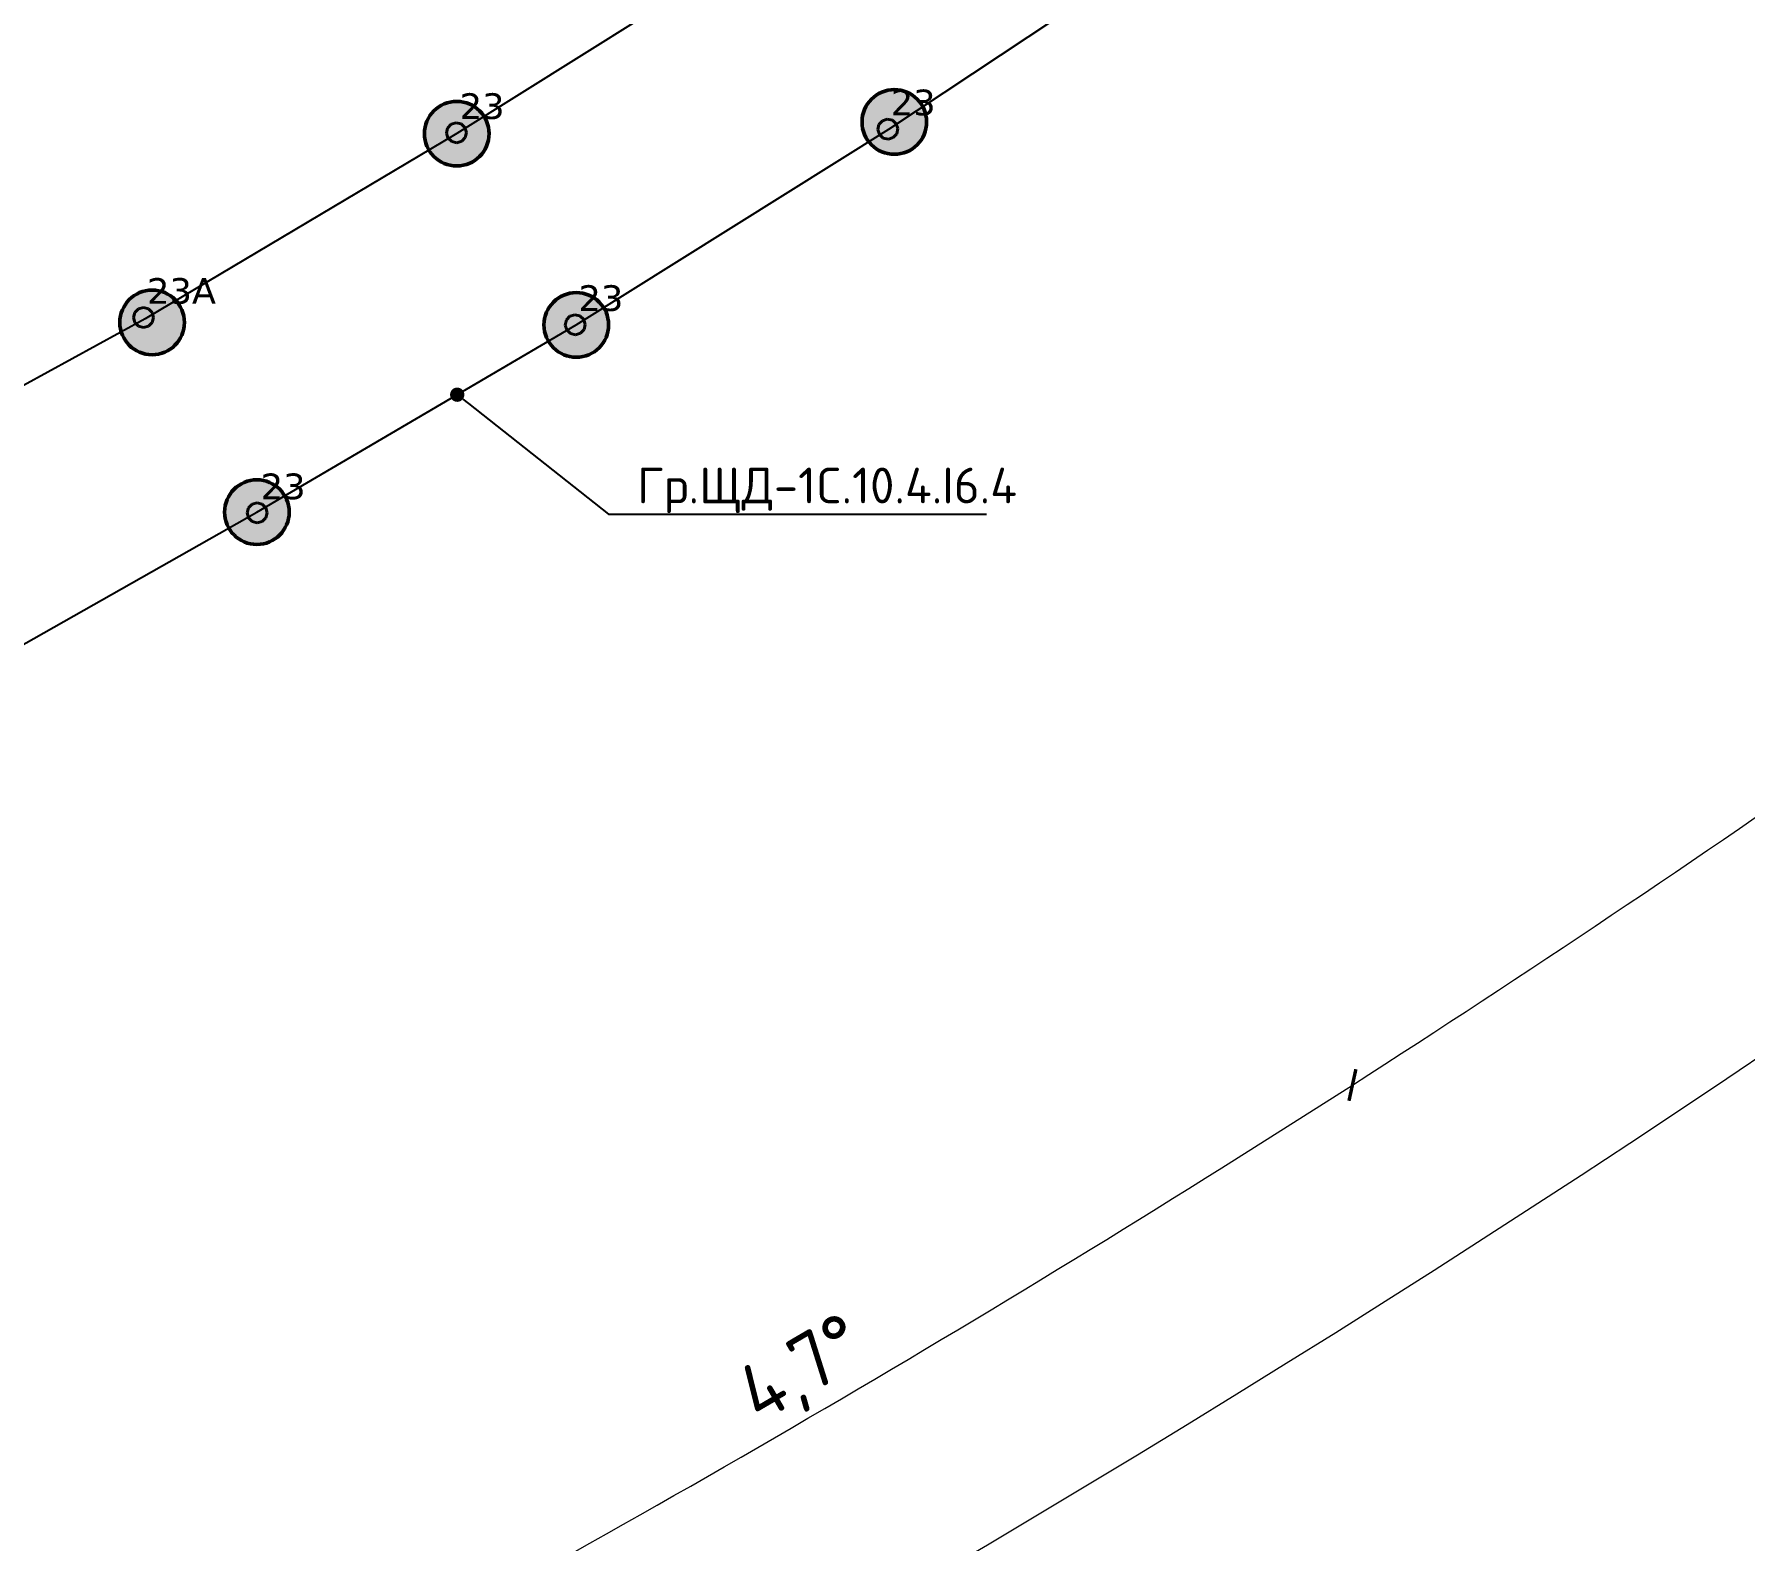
# Model space of a CAD drawing. Header units: millimetres. Extents: x -243740 to 150609, y -473655 to -165121.
# Drawn here: x 52504 to 64489, y -389784 to -379233 of the extents above; entities that cross this region are included whole.
import ezdxf
from ezdxf import colors
from ezdxf.entities.mleader import LeaderData, LeaderLine
from ezdxf.math import Vec2, Vec3

# ---------------------------------------------------------------- set-up
doc = ezdxf.new("R2010")
doc.units = ezdxf.units.MM
doc.linetypes.add('Штрих', pattern=[6.350000000000002, 3.175000000000001, -3.175000000000001])
doc.layers.add('_Гр.ЩД-1C.10.4.I6.4', color=6, linetype='Continuous')
doc.layers.add('Вставка', color=252, linetype='Continuous')
for name, color, linetype, lineweight in [('_освещение_dali', 3, 'Continuous', 50), ('A-ANNO-DIMS', 7, 'Continuous', 9), ('DLX_LUM 7', 5, 'Continuous', 40), ('АР_монолит', 252, 'Continuous', 50)]:
    doc.layers.add(name, color=color, linetype=linetype, lineweight=lineweight)
doc.layers.add('DLX_LUM 13', color=7, linetype='Continuous', lineweight=40, true_color=0xfa1a05)
doc.styles.add('GOST 2.304', font='')
doc.styles.add('ISOCPEUR', font='isocpeur.ttf')
doc.styles.add('TableTextStyle', font='')
doc.styles.get('GOST 2.304').set_extended_font_data('GOST Common')
doc.styles.get('TableTextStyle').set_extended_font_data('VERDANA.TTF')
doc.linetypes.add('Truba', pattern='A,3e-05,[4,MSH_7,S=1,R=0,X=0,Y=0],-3.022072', length=3.022102)
doc.dimstyles.new('М-200', dxfattribs={"dimtxt": 400, "dimasz": 160, "dimexe": 200, "dimexo": 400, "dimgap": 50, "dimtad": 1, "dimdec": 0, "dimzin": 0, "dimdsep": 46, "dimtxsty": 'GOST 2.304', "dimblk": 'ARCHTICK', "dimcen": 180, "dimdle": 200, "dimadec": 0, "dimazin": 0, "dimtfac": 1, "dimtdec": 0, "dimtmove": 1, "dimatfit": 0, "dimfxl": 1, "dimtolj": 1, "dimtzin": 0, "dimarcsym": 0})

# ---------------------------------------------------------------- blocks, each defined once
blk = doc.blocks.new('_ArchTick')
at = {"color": 0, "linetype": 'ByBlock', "const_width": 0.15}
blk.add_lwpolyline([(-0.5, -0.5), (0.5, 0.5)], dxfattribs=at)
blk = doc.blocks.new('*D46')
at = {"layer": 'A-ANNO-DIMS', "color": 0, "lineweight": -2, "transparency": 16777216}
blk.add_arc((-165703.7676731799, -113309.3101140604), 107894.1889250758, 269.9999981265246, 325.9999989582677, dxfattribs=at)
at = {"layer": 'Defpoints', "color": 0, "lineweight": 30, "transparency": 16777216}
for p in [(-165703.7676731799, -113309.3091635258), (-165703.7668851693, -113309.3106455803), (-75741.26265267245, -173989.7883267059), (-131170.9544618714, -215527.9034105485), (-165703.7712240207, -221903.312837654)]:
    blk.add_point(p, dxfattribs=at)
at = {"layer": 'A-ANNO-DIMS', "color": 0, "lineweight": -2, "transparency": 16777216, "xscale": 160, "yscale": 160, "zscale": 160}
for p, rotation in [((-76255.43229090606, -173642.9765130139), 55.99999895826774), ((-165703.771201138, -221203.4990391362), 179.9999981265246)]:
    blk.add_blockref('_ArchTick', p, dxfattribs=dict(at, rotation=rotation))
at = {"layer": 'A-ANNO-DIMS', "color": 0, "transparency": 16777216, "insert": (-114299.5111252726, -207821.9792714138), "char_height": 400, "attachment_point": 5, "rotation": 28.54121534937681, "style": 'GOST 2.304'}
blk.add_mtext('\\A1;56,0%%D', dxfattribs=at)
blk = doc.blocks.new('*D52')
at = {"layer": 'A-ANNO-DIMS', "color": 0, "lineweight": -2}
blk.add_arc((-165703.7668851693, -113309.3106455803), 106494.1393129723, 297.9999983343614, 302.6666651096795, dxfattribs=at)
at = {"layer": 'Defpoints', "color": 0, "lineweight": 30, "transparency": 16777216}
for p in [(-165703.7679381419, -113309.3086652267), (-165703.767492483, -113309.3096983802), (-107467.8107949065, -204137.3297864144), (-113173.6983662883, -205946.2018359285), (-115050.5169524521, -208574.2250309274)]:
    blk.add_point(p, dxfattribs=at)
at = {"layer": 'A-ANNO-DIMS', "color": 0, "lineweight": -2, "xscale": 160, "yscale": 160, "zscale": 160}
for p, rotation in [((-108223.4875591954, -202958.7344954789), 32.66666510967951), ((-115707.799607868, -207338.0560589791), 207.9999983343615)]:
    blk.add_blockref('_ArchTick', p, dxfattribs=dict(at, rotation=rotation))
at = {"layer": 'A-ANNO-DIMS', "color": 0, "insert": (-112067.5098112311, -204974.3046962409), "char_height": 400, "attachment_point": 5, "rotation": 30.33333172202048, "style": 'GOST 2.304'}
blk.add_mtext('\\A1;4,7%%D', dxfattribs=at)
blk = doc.blocks.new('*D53')
at = {"layer": 'A-ANNO-DIMS', "color": 0, "lineweight": -2}
blk.add_arc((-165703.7686908947, -113309.3078292711), 106494.1420767968, 302.6666651096795, 307.3333317369898, dxfattribs=at)
at = {"layer": 'Defpoints', "color": 0, "lineweight": 30, "transparency": 16777216}
for p in [(-165703.7686908951, -113309.3078292706), (-165703.767492483, -113309.3096983803), (-100271.2220815831, -199098.2244218715), (-105811.0268920399, -201365.3228225053), (-107467.8107949065, -204137.3297864145)]:
    blk.add_point(p, dxfattribs=at)
at = {"layer": 'A-ANNO-DIMS', "color": 0, "lineweight": -2, "xscale": 160, "yscale": 160, "zscale": 160}
for p, rotation in [((-101120.2829989939, -197985.0166987989), 37.33333173698986), ((-108223.4878731447, -202958.7340058261), 212.6666651096795)]:
    blk.add_blockref('_ArchTick', p, dxfattribs=dict(at, rotation=rotation))
at = {"layer": 'A-ANNO-DIMS', "color": 0, "insert": (-104787.5777467584, -200306.6495997296), "char_height": 400, "attachment_point": 5, "rotation": 34.99999842333468, "style": 'GOST 2.304'}
blk.add_mtext('\\A1;4,7%%D', dxfattribs=at)
blk = doc.blocks.new('A$Caabd1818')
at = {"layer": 'DLX_LUM 13'}
for points in [[(49230.01861572266, 16305.06896972656, 0), (49239.27879333496, 16340.087890625, 0)], [(49239.27879333496, 16340.087890625, 0), (49230.01861572266, 16305.06896972656, 0)], [(49239.27879333496, 16340.087890625, 0), (49230.01861572266, 16305.06896972656, 0)], [(49230.01861572266, 16305.06896972656, 0), (49239.27879333496, 16340.087890625, 0)], [(49239.51530456543, 16270.09582519531, 0), (49230.01861572266, 16305.06896972656, 0)], [(49230.01861572266, 16305.06896972656, 0), (49230.01861572266, 16305.06896972656, 0)], [(49230.01861572266, 16305.06896972656, 0), (49239.51530456543, 16270.09582519531, 0)], [(49230.01861572266, 16305.06896972656, 0), (49230.01861572266, 16305.06896972656, 0)], [(49230.01861572266, 16305.06896972656, 0), (49239.51530456543, 16270.09582519531, 0)], [(49239.51530456543, 16270.09582519531, 0), (49230.01861572266, 16305.06896972656, 0)], [(49239.27879333496, 16340.087890625, 0), (49264.81437683105, 16365.79895019531, 0)], [(49264.81437683105, 16365.79895019531, 0), (49239.27879333496, 16340.087890625, 0)], [(49264.81437683105, 16365.79895019531, 0), (49239.27879333496, 16340.087890625, 0)], [(49239.27879333496, 16340.087890625, 0), (49264.81437683105, 16365.79895019531, 0)], [(49239.27879333496, 16340.087890625, 0), (49239.27879333496, 16340.087890625, 0)], [(49239.27879333496, 16340.087890625, 0), (49239.27879333496, 16340.087890625, 0)], [(49264.81437683105, 16365.79895019531, 0), (49299.78179931641, 16375.28991699219, 0)], [(49299.78179931641, 16375.28991699219, 0), (49264.81437683105, 16365.79895019531, 0)], [(49299.78179931641, 16375.28991699219, 0), (49264.81437683105, 16365.79895019531, 0)], [(49264.81437683105, 16365.79895019531, 0), (49299.78179931641, 16375.28991699219, 0)], [(49264.81437683105, 16365.79895019531, 0), (49264.81437683105, 16365.79895019531, 0)], [(49264.81437683105, 16365.79895019531, 0), (49264.81437683105, 16365.79895019531, 0)], [(49299.78179931641, 16375.28991699219, 0), (49299.78179931641, 16375.28991699219, 0)], [(49299.78179931641, 16375.28991699219, 0), (49334.81407165527, 16366.04309082031, 0)], [(49334.81407165527, 16366.04309082031, 0), (49299.78179931641, 16375.28991699219, 0)], [(49299.78179931641, 16375.28991699219, 0), (49299.78179931641, 16375.28991699219, 0)], [(49334.81407165527, 16366.04309082031, 0), (49299.78179931641, 16375.28991699219, 0)], [(49299.78179931641, 16375.28991699219, 0), (49334.81407165527, 16366.04309082031, 0)], [(49334.81407165527, 16366.04309082031, 0), (49334.81407165527, 16366.04309082031, 0)], [(49334.81407165527, 16366.04309082031, 0), (49360.52131652832, 16340.49987792969, 0)], [(49360.52131652832, 16340.49987792969, 0), (49334.81407165527, 16366.04309082031, 0)], [(49334.81407165527, 16366.04309082031, 0), (49334.81407165527, 16366.04309082031, 0)], [(49360.52131652832, 16340.49987792969, 0), (49334.81407165527, 16366.04309082031, 0)], [(49334.81407165527, 16366.04309082031, 0), (49360.52131652832, 16340.49987792969, 0)], [(49360.52131652832, 16340.49987792969, 0), (49360.52131652832, 16340.49987792969, 0)], [(49360.52131652832, 16340.49987792969, 0), (49370.01800537109, 16305.52673339844, 0)], [(49370.01800537109, 16305.52673339844, 0), (49360.52131652832, 16340.49987792969, 0)], [(49360.52131652832, 16340.49987792969, 0), (49360.52131652832, 16340.49987792969, 0)], [(49370.01800537109, 16305.52673339844, 0), (49360.52131652832, 16340.49987792969, 0)], [(49360.52131652832, 16340.49987792969, 0), (49370.01800537109, 16305.52673339844, 0)], [(49370.01800537109, 16305.52673339844, 0), (49360.75782775879, 16270.5078125, 0)], [(49360.75782775879, 16270.5078125, 0), (49370.01800537109, 16305.52673339844, 0)], [(49360.75782775879, 16270.5078125, 0), (49370.01800537109, 16305.52673339844, 0)], [(49370.01800537109, 16305.52673339844, 0), (49360.75782775879, 16270.5078125, 0)], [(49370.01800537109, 16305.52673339844, 0), (49370.01800537109, 16305.52673339844, 0)], [(49370.01800537109, 16305.52673339844, 0), (49370.01800537109, 16305.52673339844, 0)], [(49265.22254943848, 16244.55261230469, 0), (49239.51530456543, 16270.09582519531, 0)], [(49239.51530456543, 16270.09582519531, 0), (49239.51530456543, 16270.09582519531, 0)], [(49239.51530456543, 16270.09582519531, 0), (49265.22254943848, 16244.55261230469, 0)], [(49239.51530456543, 16270.09582519531, 0), (49239.51530456543, 16270.09582519531, 0)], [(49239.51530456543, 16270.09582519531, 0), (49265.22254943848, 16244.55261230469, 0)], [(49265.22254943848, 16244.55261230469, 0), (49239.51530456543, 16270.09582519531, 0)], [(49300.25482177734, 16235.30578613281, 0), (49265.22254943848, 16244.55261230469, 0)], [(49265.22254943848, 16244.55261230469, 0), (49265.22254943848, 16244.55261230469, 0)], [(49265.22254943848, 16244.55261230469, 0), (49300.25482177734, 16235.30578613281, 0)], [(49265.22254943848, 16244.55261230469, 0), (49265.22254943848, 16244.55261230469, 0)], [(49265.22254943848, 16244.55261230469, 0), (49300.25482177734, 16235.30578613281, 0)], [(49300.25482177734, 16235.30578613281, 0), (49265.22254943848, 16244.55261230469, 0)], [(49335.2222442627, 16244.79675292969, 0), (49300.25482177734, 16235.30578613281, 0)], [(49300.25482177734, 16235.30578613281, 0), (49335.2222442627, 16244.79675292969, 0)], [(49300.25482177734, 16235.30578613281, 0), (49335.2222442627, 16244.79675292969, 0)], [(49335.2222442627, 16244.79675292969, 0), (49300.25482177734, 16235.30578613281, 0)], [(49300.25482177734, 16235.30578613281, 0), (49300.25482177734, 16235.30578613281, 0)], [(49300.25482177734, 16235.30578613281, 0), (49300.25482177734, 16235.30578613281, 0)], [(49360.75782775879, 16270.5078125, 0), (49335.2222442627, 16244.79675292969, 0)], [(49335.2222442627, 16244.79675292969, 0), (49360.75782775879, 16270.5078125, 0)], [(49335.2222442627, 16244.79675292969, 0), (49360.75782775879, 16270.5078125, 0)], [(49360.75782775879, 16270.5078125, 0), (49335.2222442627, 16244.79675292969, 0)], [(49335.2222442627, 16244.79675292969, 0), (49335.2222442627, 16244.79675292969, 0)], [(49335.2222442627, 16244.79675292969, 0), (49335.2222442627, 16244.79675292969, 0)], [(49360.75782775879, 16270.5078125, 0), (49360.75782775879, 16270.5078125, 0)], [(49360.75782775879, 16270.5078125, 0), (49360.75782775879, 16270.5078125, 0)]]:
    blk.add_polyline3d(points, dxfattribs=at)
at = {"layer": 'DLX_LUM 7'}
for points in [[(51423.07472229004, 17596.96960449219, 0), (51431.37550354004, 17632.24792480469, 0)], [(51431.37550354004, 17632.24792480469, 0), (51423.07472229004, 17596.96960449219, 0)], [(51431.37550354004, 17632.24792480469, 0), (51423.07472229004, 17596.96960449219, 0)], [(51423.07472229004, 17596.96960449219, 0), (51431.37550354004, 17632.24792480469, 0)], [(51431.37550354004, 17632.24792480469, 0), (51456.19964599609, 17658.64562988281, 0)], [(51456.19964599609, 17658.64562988281, 0), (51431.37550354004, 17632.24792480469, 0)], [(51456.19964599609, 17658.64562988281, 0), (51431.37550354004, 17632.24792480469, 0)], [(51431.37550354004, 17632.24792480469, 0), (51456.19964599609, 17658.64562988281, 0)], [(51431.37550354004, 17632.24792480469, 0), (51431.37550354004, 17632.24792480469, 0)], [(51431.37550354004, 17632.24792480469, 0), (51431.37550354004, 17632.24792480469, 0)], [(51456.19964599609, 17658.64562988281, 0), (51490.89431762695, 17669.08264160156, 0)], [(51490.89431762695, 17669.08264160156, 0), (51456.19964599609, 17658.64562988281, 0)], [(51490.89431762695, 17669.08264160156, 0), (51456.19964599609, 17658.64562988281, 0)], [(51456.19964599609, 17658.64562988281, 0), (51490.89431762695, 17669.08264160156, 0)], [(51456.19964599609, 17658.64562988281, 0), (51456.19964599609, 17658.64562988281, 0)], [(51456.19964599609, 17658.64562988281, 0), (51456.19964599609, 17658.64562988281, 0)], [(51490.89431762695, 17669.08264160156, 0), (51490.89431762695, 17669.08264160156, 0)], [(51490.89431762695, 17669.08264160156, 0), (51526.16691589355, 17660.78186035156, 0)], [(51526.16691589355, 17660.78186035156, 0), (51490.89431762695, 17669.08264160156, 0)], [(51490.89431762695, 17669.08264160156, 0), (51490.89431762695, 17669.08264160156, 0)], [(51526.16691589355, 17660.78186035156, 0), (51490.89431762695, 17669.08264160156, 0)], [(51490.89431762695, 17669.08264160156, 0), (51526.16691589355, 17660.78186035156, 0)], [(51526.16691589355, 17660.78186035156, 0), (51526.16691589355, 17660.78186035156, 0)], [(51526.16691589355, 17660.78186035156, 0), (51552.56080627441, 17635.97106933594, 0)], [(51552.56080627441, 17635.97106933594, 0), (51526.16691589355, 17660.78186035156, 0)], [(51526.16691589355, 17660.78186035156, 0), (51526.16691589355, 17660.78186035156, 0)], [(51552.56080627441, 17635.97106933594, 0), (51526.16691589355, 17660.78186035156, 0)], [(51526.16691589355, 17660.78186035156, 0), (51552.56080627441, 17635.97106933594, 0)], [(51552.56080627441, 17635.97106933594, 0), (51552.56080627441, 17635.97106933594, 0)], [(51552.56080627441, 17635.97106933594, 0), (51563.00926208496, 17601.27258300781, 0)], [(51563.00926208496, 17601.27258300781, 0), (51552.56080627441, 17635.97106933594, 0)], [(51552.56080627441, 17635.97106933594, 0), (51552.56080627441, 17635.97106933594, 0)], [(51563.00926208496, 17601.27258300781, 0), (51552.56080627441, 17635.97106933594, 0)], [(51552.56080627441, 17635.97106933594, 0), (51563.00926208496, 17601.27258300781, 0)], [(54445.60050964355, 17620.65124511719, 0), (54453.12118530273, 17656.09741210938, 0)], [(54453.12118530273, 17656.09741210938, 0), (54445.60050964355, 17620.65124511719, 0)], [(54453.12118530273, 17656.09741210938, 0), (54445.60050964355, 17620.65124511719, 0)], [(54445.60050964355, 17620.65124511719, 0), (54453.12118530273, 17656.09741210938, 0)], [(54456.80904388428, 17586.19689941406, 0), (54445.60050964355, 17620.65124511719, 0)], [(54445.60050964355, 17620.65124511719, 0), (54445.60050964355, 17620.65124511719, 0)], [(54445.60050964355, 17620.65124511719, 0), (54456.80904388428, 17586.19689941406, 0)], [(54445.60050964355, 17620.65124511719, 0), (54445.60050964355, 17620.65124511719, 0)], [(54445.60050964355, 17620.65124511719, 0), (54456.80904388428, 17586.19689941406, 0)], [(54456.80904388428, 17586.19689941406, 0), (54445.60050964355, 17620.65124511719, 0)], [(54453.12118530273, 17656.09741210938, 0), (54477.35786437988, 17683.04443359375, 0)], [(54477.35786437988, 17683.04443359375, 0), (54453.12118530273, 17656.09741210938, 0)], [(54477.35786437988, 17683.04443359375, 0), (54453.12118530273, 17656.09741210938, 0)], [(54453.12118530273, 17656.09741210938, 0), (54477.35786437988, 17683.04443359375, 0)], [(54453.12118530273, 17656.09741210938, 0), (54453.12118530273, 17656.09741210938, 0)], [(54453.12118530273, 17656.09741210938, 0), (54453.12118530273, 17656.09741210938, 0)], [(54477.35786437988, 17683.04443359375, 0), (54511.81507110596, 17694.24438476562, 0)], [(54511.81507110596, 17694.24438476562, 0), (54477.35786437988, 17683.04443359375, 0)], [(54511.81507110596, 17694.24438476562, 0), (54477.35786437988, 17683.04443359375, 0)], [(54477.35786437988, 17683.04443359375, 0), (54511.81507110596, 17694.24438476562, 0)], [(54477.35786437988, 17683.04443359375, 0), (54477.35786437988, 17683.04443359375, 0)], [(54477.35786437988, 17683.04443359375, 0), (54477.35786437988, 17683.04443359375, 0)], [(54511.81507110596, 17694.24438476562, 0), (54511.81507110596, 17694.24438476562, 0)], [(54511.81507110596, 17694.24438476562, 0), (54547.26123809814, 17686.72180175781, 0)], [(54547.26123809814, 17686.72180175781, 0), (54511.81507110596, 17694.24438476562, 0)], [(54511.81507110596, 17694.24438476562, 0), (54511.81507110596, 17694.24438476562, 0)], [(54547.26123809814, 17686.72180175781, 0), (54511.81507110596, 17694.24438476562, 0)], [(54511.81507110596, 17694.24438476562, 0), (54547.26123809814, 17686.72180175781, 0)], [(54547.26123809814, 17686.72180175781, 0), (54547.26123809814, 17686.72180175781, 0)], [(54547.26123809814, 17686.72180175781, 0), (54574.19681549072, 17662.49084472656, 0)], [(54574.19681549072, 17662.49084472656, 0), (54547.26123809814, 17686.72180175781, 0)], [(54547.26123809814, 17686.72180175781, 0), (54547.26123809814, 17686.72180175781, 0)], [(54574.19681549072, 17662.49084472656, 0), (54547.26123809814, 17686.72180175781, 0)], [(54547.26123809814, 17686.72180175781, 0), (54574.19681549072, 17662.49084472656, 0)], [(54574.19681549072, 17662.49084472656, 0), (54574.19681549072, 17662.49084472656, 0)], [(54574.19681549072, 17662.49084472656, 0), (54585.40534973145, 17628.03649902344, 0)], [(54585.40534973145, 17628.03649902344, 0), (54574.19681549072, 17662.49084472656, 0)], [(54574.19681549072, 17662.49084472656, 0), (54574.19681549072, 17662.49084472656, 0)], [(54585.40534973145, 17628.03649902344, 0), (54574.19681549072, 17662.49084472656, 0)], [(54574.19681549072, 17662.49084472656, 0), (54585.40534973145, 17628.03649902344, 0)], [(54585.40534973145, 17628.03649902344, 0), (54577.88467407227, 17592.59033203125, 0)], [(54577.88467407227, 17592.59033203125, 0), (54585.40534973145, 17628.03649902344, 0)], [(54577.88467407227, 17592.59033203125, 0), (54585.40534973145, 17628.03649902344, 0)], [(54585.40534973145, 17628.03649902344, 0), (54577.88467407227, 17592.59033203125, 0)], [(54585.40534973145, 17628.03649902344, 0), (54585.40534973145, 17628.03649902344, 0)], [(54585.40534973145, 17628.03649902344, 0), (54585.40534973145, 17628.03649902344, 0)], [(51433.52317810059, 17562.27111816406, 0), (51423.07472229004, 17596.96960449219, 0)], [(51423.07472229004, 17596.96960449219, 0), (51423.07472229004, 17596.96960449219, 0)], [(51423.07472229004, 17596.96960449219, 0), (51433.52317810059, 17562.27111816406, 0)], [(51423.07472229004, 17596.96960449219, 0), (51423.07472229004, 17596.96960449219, 0)], [(51423.07472229004, 17596.96960449219, 0), (51433.52317810059, 17562.27111816406, 0)], [(51433.52317810059, 17562.27111816406, 0), (51423.07472229004, 17596.96960449219, 0)], [(51459.91706848145, 17537.46032714844, 0), (51433.52317810059, 17562.27111816406, 0)], [(51433.52317810059, 17562.27111816406, 0), (51433.52317810059, 17562.27111816406, 0)], [(51433.52317810059, 17562.27111816406, 0), (51459.91706848145, 17537.46032714844, 0)], [(51433.52317810059, 17562.27111816406, 0), (51433.52317810059, 17562.27111816406, 0)], [(51433.52317810059, 17562.27111816406, 0), (51459.91706848145, 17537.46032714844, 0)], [(51459.91706848145, 17537.46032714844, 0), (51433.52317810059, 17562.27111816406, 0)], [(51495.18966674805, 17529.15954589844, 0), (51459.91706848145, 17537.46032714844, 0)], [(51459.91706848145, 17537.46032714844, 0), (51459.91706848145, 17537.46032714844, 0)], [(51459.91706848145, 17537.46032714844, 0), (51495.18966674805, 17529.15954589844, 0)], [(51459.91706848145, 17537.46032714844, 0), (51459.91706848145, 17537.46032714844, 0)], [(51459.91706848145, 17537.46032714844, 0), (51495.18966674805, 17529.15954589844, 0)], [(51495.18966674805, 17529.15954589844, 0), (51459.91706848145, 17537.46032714844, 0)], [(51529.88433837891, 17539.59655761719, 0), (51495.18966674805, 17529.15954589844, 0)], [(51495.18966674805, 17529.15954589844, 0), (51529.88433837891, 17539.59655761719, 0)], [(51495.18966674805, 17529.15954589844, 0), (51529.88433837891, 17539.59655761719, 0)], [(51529.88433837891, 17539.59655761719, 0), (51495.18966674805, 17529.15954589844, 0)], [(51495.18966674805, 17529.15954589844, 0), (51495.18966674805, 17529.15954589844, 0)], [(51495.18966674805, 17529.15954589844, 0), (51495.18966674805, 17529.15954589844, 0)], [(51554.70848083496, 17565.99426269531, 0), (51529.88433837891, 17539.59655761719, 0)], [(51529.88433837891, 17539.59655761719, 0), (51554.70848083496, 17565.99426269531, 0)], [(51529.88433837891, 17539.59655761719, 0), (51554.70848083496, 17565.99426269531, 0)], [(51554.70848083496, 17565.99426269531, 0), (51529.88433837891, 17539.59655761719, 0)], [(51529.88433837891, 17539.59655761719, 0), (51529.88433837891, 17539.59655761719, 0)], [(51529.88433837891, 17539.59655761719, 0), (51529.88433837891, 17539.59655761719, 0)], [(51563.00926208496, 17601.27258300781, 0), (51554.70848083496, 17565.99426269531, 0)], [(51554.70848083496, 17565.99426269531, 0), (51563.00926208496, 17601.27258300781, 0)], [(51554.70848083496, 17565.99426269531, 0), (51563.00926208496, 17601.27258300781, 0)], [(51563.00926208496, 17601.27258300781, 0), (51554.70848083496, 17565.99426269531, 0)], [(51554.70848083496, 17565.99426269531, 0), (51554.70848083496, 17565.99426269531, 0)], [(51554.70848083496, 17565.99426269531, 0), (51554.70848083496, 17565.99426269531, 0)], [(51563.00926208496, 17601.27258300781, 0), (51563.00926208496, 17601.27258300781, 0)], [(51563.00926208496, 17601.27258300781, 0), (51563.00926208496, 17601.27258300781, 0)], [(54483.74462127686, 17561.96594238281, 0), (54456.80904388428, 17586.19689941406, 0)], [(54456.80904388428, 17586.19689941406, 0), (54456.80904388428, 17586.19689941406, 0)], [(54456.80904388428, 17586.19689941406, 0), (54483.74462127686, 17561.96594238281, 0)], [(54456.80904388428, 17586.19689941406, 0), (54456.80904388428, 17586.19689941406, 0)], [(54456.80904388428, 17586.19689941406, 0), (54483.74462127686, 17561.96594238281, 0)], [(54483.74462127686, 17561.96594238281, 0), (54456.80904388428, 17586.19689941406, 0)], [(54519.19078826904, 17554.443359375, 0), (54483.74462127686, 17561.96594238281, 0)], [(54483.74462127686, 17561.96594238281, 0), (54483.74462127686, 17561.96594238281, 0)], [(54483.74462127686, 17561.96594238281, 0), (54519.19078826904, 17554.443359375, 0)], [(54483.74462127686, 17561.96594238281, 0), (54483.74462127686, 17561.96594238281, 0)], [(54483.74462127686, 17561.96594238281, 0), (54519.19078826904, 17554.443359375, 0)], [(54519.19078826904, 17554.443359375, 0), (54483.74462127686, 17561.96594238281, 0)], [(54553.64799499512, 17565.64331054688, 0), (54519.19078826904, 17554.443359375, 0)], [(54519.19078826904, 17554.443359375, 0), (54553.64799499512, 17565.64331054688, 0)], [(54519.19078826904, 17554.443359375, 0), (54553.64799499512, 17565.64331054688, 0)], [(54553.64799499512, 17565.64331054688, 0), (54519.19078826904, 17554.443359375, 0)], [(54519.19078826904, 17554.443359375, 0), (54519.19078826904, 17554.443359375, 0)], [(54519.19078826904, 17554.443359375, 0), (54519.19078826904, 17554.443359375, 0)], [(54577.88467407227, 17592.59033203125, 0), (54553.64799499512, 17565.64331054688, 0)], [(54553.64799499512, 17565.64331054688, 0), (54577.88467407227, 17592.59033203125, 0)], [(54553.64799499512, 17565.64331054688, 0), (54577.88467407227, 17592.59033203125, 0)], [(54577.88467407227, 17592.59033203125, 0), (54553.64799499512, 17565.64331054688, 0)], [(54553.64799499512, 17565.64331054688, 0), (54553.64799499512, 17565.64331054688, 0)], [(54553.64799499512, 17565.64331054688, 0), (54553.64799499512, 17565.64331054688, 0)], [(54577.88467407227, 17592.59033203125, 0), (54577.88467407227, 17592.59033203125, 0)], [(54577.88467407227, 17592.59033203125, 0), (54577.88467407227, 17592.59033203125, 0)], [(52263.65089416504, 16287.67395019531, 0), (52288.47503662109, 16314.07165527344, 0)], [(52288.47503662109, 16314.07165527344, 0), (52263.65089416504, 16287.67395019531, 0)], [(52288.47503662109, 16314.07165527344, 0), (52263.65089416504, 16287.67395019531, 0)], [(52263.65089416504, 16287.67395019531, 0), (52288.47503662109, 16314.07165527344, 0)], [(52288.47503662109, 16314.07165527344, 0), (52323.16970825195, 16324.50866699219, 0)], [(52323.16970825195, 16324.50866699219, 0), (52288.47503662109, 16314.07165527344, 0)], [(52323.16970825195, 16324.50866699219, 0), (52288.47503662109, 16314.07165527344, 0)], [(52288.47503662109, 16314.07165527344, 0), (52323.16970825195, 16324.50866699219, 0)], [(52288.47503662109, 16314.07165527344, 0), (52288.47503662109, 16314.07165527344, 0)], [(52288.47503662109, 16314.07165527344, 0), (52288.47503662109, 16314.07165527344, 0)], [(52323.16970825195, 16324.50866699219, 0), (52323.16970825195, 16324.50866699219, 0)], [(52323.16970825195, 16324.50866699219, 0), (52358.44230651855, 16316.20788574219, 0)], [(52358.44230651855, 16316.20788574219, 0), (52323.16970825195, 16324.50866699219, 0)], [(52323.16970825195, 16324.50866699219, 0), (52323.16970825195, 16324.50866699219, 0)], [(52358.44230651855, 16316.20788574219, 0), (52323.16970825195, 16324.50866699219, 0)], [(52323.16970825195, 16324.50866699219, 0), (52358.44230651855, 16316.20788574219, 0)], [(52358.44230651855, 16316.20788574219, 0), (52358.44230651855, 16316.20788574219, 0)], [(52358.44230651855, 16316.20788574219, 0), (52384.83619689941, 16291.39709472656, 0)], [(52384.83619689941, 16291.39709472656, 0), (52358.44230651855, 16316.20788574219, 0)], [(52358.44230651855, 16316.20788574219, 0), (52358.44230651855, 16316.20788574219, 0)], [(52384.83619689941, 16291.39709472656, 0), (52358.44230651855, 16316.20788574219, 0)], [(52358.44230651855, 16316.20788574219, 0), (52384.83619689941, 16291.39709472656, 0)], [(52255.35011291504, 16252.39562988281, 0), (52263.65089416504, 16287.67395019531, 0)], [(52263.65089416504, 16287.67395019531, 0), (52255.35011291504, 16252.39562988281, 0)], [(52263.65089416504, 16287.67395019531, 0), (52255.35011291504, 16252.39562988281, 0)], [(52255.35011291504, 16252.39562988281, 0), (52263.65089416504, 16287.67395019531, 0)], [(52265.79856872559, 16217.69714355469, 0), (52255.35011291504, 16252.39562988281, 0)], [(52255.35011291504, 16252.39562988281, 0), (52255.35011291504, 16252.39562988281, 0)], [(52255.35011291504, 16252.39562988281, 0), (52265.79856872559, 16217.69714355469, 0)], [(52255.35011291504, 16252.39562988281, 0), (52255.35011291504, 16252.39562988281, 0)], [(52255.35011291504, 16252.39562988281, 0), (52265.79856872559, 16217.69714355469, 0)], [(52265.79856872559, 16217.69714355469, 0), (52255.35011291504, 16252.39562988281, 0)], [(52263.65089416504, 16287.67395019531, 0), (52263.65089416504, 16287.67395019531, 0)], [(52263.65089416504, 16287.67395019531, 0), (52263.65089416504, 16287.67395019531, 0)], [(52292.19245910645, 16192.88635253906, 0), (52265.79856872559, 16217.69714355469, 0)], [(52265.79856872559, 16217.69714355469, 0), (52265.79856872559, 16217.69714355469, 0)], [(52265.79856872559, 16217.69714355469, 0), (52292.19245910645, 16192.88635253906, 0)], [(52265.79856872559, 16217.69714355469, 0), (52265.79856872559, 16217.69714355469, 0)], [(52265.79856872559, 16217.69714355469, 0), (52292.19245910645, 16192.88635253906, 0)], [(52292.19245910645, 16192.88635253906, 0), (52265.79856872559, 16217.69714355469, 0)], [(52327.46505737305, 16184.58557128906, 0), (52292.19245910645, 16192.88635253906, 0)], [(52292.19245910645, 16192.88635253906, 0), (52292.19245910645, 16192.88635253906, 0)], [(52292.19245910645, 16192.88635253906, 0), (52327.46505737305, 16184.58557128906, 0)], [(52292.19245910645, 16192.88635253906, 0), (52292.19245910645, 16192.88635253906, 0)], [(52292.19245910645, 16192.88635253906, 0), (52327.46505737305, 16184.58557128906, 0)], [(52327.46505737305, 16184.58557128906, 0), (52292.19245910645, 16192.88635253906, 0)], [(52362.15972900391, 16195.02258300781, 0), (52327.46505737305, 16184.58557128906, 0)], [(52327.46505737305, 16184.58557128906, 0), (52362.15972900391, 16195.02258300781, 0)], [(52327.46505737305, 16184.58557128906, 0), (52362.15972900391, 16195.02258300781, 0)], [(52362.15972900391, 16195.02258300781, 0), (52327.46505737305, 16184.58557128906, 0)], [(52327.46505737305, 16184.58557128906, 0), (52327.46505737305, 16184.58557128906, 0)], [(52327.46505737305, 16184.58557128906, 0), (52327.46505737305, 16184.58557128906, 0)], [(52386.98387145996, 16221.42028808594, 0), (52362.15972900391, 16195.02258300781, 0)], [(52362.15972900391, 16195.02258300781, 0), (52386.98387145996, 16221.42028808594, 0)], [(52362.15972900391, 16195.02258300781, 0), (52386.98387145996, 16221.42028808594, 0)], [(52386.98387145996, 16221.42028808594, 0), (52362.15972900391, 16195.02258300781, 0)], [(52362.15972900391, 16195.02258300781, 0), (52362.15972900391, 16195.02258300781, 0)], [(52362.15972900391, 16195.02258300781, 0), (52362.15972900391, 16195.02258300781, 0)], [(52384.83619689941, 16291.39709472656, 0), (52384.83619689941, 16291.39709472656, 0)], [(52384.83619689941, 16291.39709472656, 0), (52395.28465270996, 16256.69860839844, 0)], [(52395.28465270996, 16256.69860839844, 0), (52384.83619689941, 16291.39709472656, 0)], [(52384.83619689941, 16291.39709472656, 0), (52384.83619689941, 16291.39709472656, 0)], [(52395.28465270996, 16256.69860839844, 0), (52384.83619689941, 16291.39709472656, 0)], [(52384.83619689941, 16291.39709472656, 0), (52395.28465270996, 16256.69860839844, 0)], [(52395.28465270996, 16256.69860839844, 0), (52386.98387145996, 16221.42028808594, 0)], [(52386.98387145996, 16221.42028808594, 0), (52395.28465270996, 16256.69860839844, 0)], [(52386.98387145996, 16221.42028808594, 0), (52395.28465270996, 16256.69860839844, 0)], [(52395.28465270996, 16256.69860839844, 0), (52386.98387145996, 16221.42028808594, 0)], [(52386.98387145996, 16221.42028808594, 0), (52386.98387145996, 16221.42028808594, 0)], [(52386.98387145996, 16221.42028808594, 0), (52386.98387145996, 16221.42028808594, 0)], [(52395.28465270996, 16256.69860839844, 0), (52395.28465270996, 16256.69860839844, 0)], [(52395.28465270996, 16256.69860839844, 0), (52395.28465270996, 16256.69860839844, 0)], [(50035.66551208496, 14971.34399414062, 0), (50061.20109558105, 14997.05505371094, 0)], [(50061.20109558105, 14997.05505371094, 0), (50035.66551208496, 14971.34399414062, 0)], [(50061.20109558105, 14997.05505371094, 0), (50035.66551208496, 14971.34399414062, 0)], [(50035.66551208496, 14971.34399414062, 0), (50061.20109558105, 14997.05505371094, 0)], [(50061.20109558105, 14997.05505371094, 0), (50096.16851806641, 15006.54602050781, 0)], [(50096.16851806641, 15006.54602050781, 0), (50061.20109558105, 14997.05505371094, 0)], [(50096.16851806641, 15006.54602050781, 0), (50061.20109558105, 14997.05505371094, 0)], [(50061.20109558105, 14997.05505371094, 0), (50096.16851806641, 15006.54602050781, 0)], [(50061.20109558105, 14997.05505371094, 0), (50061.20109558105, 14997.05505371094, 0)], [(50061.20109558105, 14997.05505371094, 0), (50061.20109558105, 14997.05505371094, 0)], [(50096.16851806641, 15006.54602050781, 0), (50096.16851806641, 15006.54602050781, 0)], [(50096.16851806641, 15006.54602050781, 0), (50131.20079040527, 14997.29919433594, 0)], [(50131.20079040527, 14997.29919433594, 0), (50096.16851806641, 15006.54602050781, 0)], [(50096.16851806641, 15006.54602050781, 0), (50096.16851806641, 15006.54602050781, 0)], [(50131.20079040527, 14997.29919433594, 0), (50096.16851806641, 15006.54602050781, 0)], [(50096.16851806641, 15006.54602050781, 0), (50131.20079040527, 14997.29919433594, 0)], [(50131.20079040527, 14997.29919433594, 0), (50131.20079040527, 14997.29919433594, 0)], [(50131.20079040527, 14997.29919433594, 0), (50156.90803527832, 14971.75598144531, 0)], [(50156.90803527832, 14971.75598144531, 0), (50131.20079040527, 14997.29919433594, 0)], [(50131.20079040527, 14997.29919433594, 0), (50131.20079040527, 14997.29919433594, 0)], [(50156.90803527832, 14971.75598144531, 0), (50131.20079040527, 14997.29919433594, 0)], [(50131.20079040527, 14997.29919433594, 0), (50156.90803527832, 14971.75598144531, 0)], [(50026.40533447266, 14936.32507324219, 0), (50035.66551208496, 14971.34399414062, 0)], [(50035.66551208496, 14971.34399414062, 0), (50026.40533447266, 14936.32507324219, 0)], [(50035.66551208496, 14971.34399414062, 0), (50026.40533447266, 14936.32507324219, 0)], [(50026.40533447266, 14936.32507324219, 0), (50035.66551208496, 14971.34399414062, 0)], [(50035.90202331543, 14901.35192871094, 0), (50026.40533447266, 14936.32507324219, 0)], [(50026.40533447266, 14936.32507324219, 0), (50026.40533447266, 14936.32507324219, 0)], [(50026.40533447266, 14936.32507324219, 0), (50035.90202331543, 14901.35192871094, 0)], [(50026.40533447266, 14936.32507324219, 0), (50026.40533447266, 14936.32507324219, 0)], [(50026.40533447266, 14936.32507324219, 0), (50035.90202331543, 14901.35192871094, 0)], [(50035.90202331543, 14901.35192871094, 0), (50026.40533447266, 14936.32507324219, 0)], [(50035.66551208496, 14971.34399414062, 0), (50035.66551208496, 14971.34399414062, 0)], [(50035.66551208496, 14971.34399414062, 0), (50035.66551208496, 14971.34399414062, 0)], [(50061.60926818848, 14875.80871582031, 0), (50035.90202331543, 14901.35192871094, 0)], [(50035.90202331543, 14901.35192871094, 0), (50035.90202331543, 14901.35192871094, 0)], [(50035.90202331543, 14901.35192871094, 0), (50061.60926818848, 14875.80871582031, 0)], [(50035.90202331543, 14901.35192871094, 0), (50035.90202331543, 14901.35192871094, 0)], [(50035.90202331543, 14901.35192871094, 0), (50061.60926818848, 14875.80871582031, 0)], [(50061.60926818848, 14875.80871582031, 0), (50035.90202331543, 14901.35192871094, 0)], [(50096.64154052734, 14866.56188964844, 0), (50061.60926818848, 14875.80871582031, 0)], [(50061.60926818848, 14875.80871582031, 0), (50061.60926818848, 14875.80871582031, 0)], [(50061.60926818848, 14875.80871582031, 0), (50096.64154052734, 14866.56188964844, 0)], [(50061.60926818848, 14875.80871582031, 0), (50061.60926818848, 14875.80871582031, 0)], [(50061.60926818848, 14875.80871582031, 0), (50096.64154052734, 14866.56188964844, 0)], [(50096.64154052734, 14866.56188964844, 0), (50061.60926818848, 14875.80871582031, 0)], [(50131.6089630127, 14876.05285644531, 0), (50096.64154052734, 14866.56188964844, 0)], [(50096.64154052734, 14866.56188964844, 0), (50131.6089630127, 14876.05285644531, 0)], [(50096.64154052734, 14866.56188964844, 0), (50131.6089630127, 14876.05285644531, 0)], [(50131.6089630127, 14876.05285644531, 0), (50096.64154052734, 14866.56188964844, 0)], [(50096.64154052734, 14866.56188964844, 0), (50096.64154052734, 14866.56188964844, 0)], [(50096.64154052734, 14866.56188964844, 0), (50096.64154052734, 14866.56188964844, 0)], [(50157.14454650879, 14901.76391601562, 0), (50131.6089630127, 14876.05285644531, 0)], [(50131.6089630127, 14876.05285644531, 0), (50157.14454650879, 14901.76391601562, 0)], [(50131.6089630127, 14876.05285644531, 0), (50157.14454650879, 14901.76391601562, 0)], [(50157.14454650879, 14901.76391601562, 0), (50131.6089630127, 14876.05285644531, 0)], [(50131.6089630127, 14876.05285644531, 0), (50131.6089630127, 14876.05285644531, 0)], [(50131.6089630127, 14876.05285644531, 0), (50131.6089630127, 14876.05285644531, 0)], [(50156.90803527832, 14971.75598144531, 0), (50156.90803527832, 14971.75598144531, 0)], [(50156.90803527832, 14971.75598144531, 0), (50166.40472412109, 14936.78283691406, 0)], [(50166.40472412109, 14936.78283691406, 0), (50156.90803527832, 14971.75598144531, 0)], [(50156.90803527832, 14971.75598144531, 0), (50156.90803527832, 14971.75598144531, 0)], [(50166.40472412109, 14936.78283691406, 0), (50156.90803527832, 14971.75598144531, 0)], [(50156.90803527832, 14971.75598144531, 0), (50166.40472412109, 14936.78283691406, 0)], [(50166.40472412109, 14936.78283691406, 0), (50157.14454650879, 14901.76391601562, 0)], [(50157.14454650879, 14901.76391601562, 0), (50166.40472412109, 14936.78283691406, 0)], [(50157.14454650879, 14901.76391601562, 0), (50166.40472412109, 14936.78283691406, 0)], [(50166.40472412109, 14936.78283691406, 0), (50157.14454650879, 14901.76391601562, 0)], [(50157.14454650879, 14901.76391601562, 0), (50157.14454650879, 14901.76391601562, 0)], [(50157.14454650879, 14901.76391601562, 0), (50157.14454650879, 14901.76391601562, 0)], [(50166.40472412109, 14936.78283691406, 0), (50166.40472412109, 14936.78283691406, 0)], [(50166.40472412109, 14936.78283691406, 0), (50166.40472412109, 14936.78283691406, 0)]]:
    blk.add_polyline3d(points, dxfattribs=at)
blk = doc.blocks.new('A$Cab2378fa')
at = {"lineweight": 25}
h = blk.add_hatch(color=0, dxfattribs=at)
h.paths.add_polyline_path([(162.3200226016343, -156.8074341095053, 0.442338187719691), (147.8289509192109, 177.7930304361507), (0, 0)])
h.paths.add_polyline_path([(-141.563621815294, -170.2577550872229), (0, 0), (-163.1532956101, 157.6124081457965, 0.4300962011212718)])
at = {"lineweight": 25, "true_color": 0xfff5f5}
h = blk.add_hatch(color=7, dxfattribs=at)
h.dxf.hatch_style = 1
h.paths.add_polyline_path([(0, 0), (-141.563621815294, -170.2577550872229, 0.1749231821694599), (2.967164162546396, -222.4173093796708, 0.1978084390242711), (162.3200226016343, -156.8074341095053)])
h.paths.add_polyline_path([(-163.1532956101, 157.6124081457965), (-0.005006659775972366, 0.004836623556911945), (147.8183996863663, 177.8018198814243, 0.1753976429270719), (2.967164162546396, 230.2278007939458, 0.2090141411030591)])
blk.add_circle((2.967164162546396, 3.905245705973357), 226.3225550869645)
blk = doc.blocks.new('_Dot')
at = {"color": 0, "linetype": 'ByBlock', "lineweight": -2}
blk.add_line((-0.5, 0), (-1, 0), dxfattribs=at)
at = {"color": 0, "linetype": 'ByBlock', "const_width": 0.5}
blk.add_lwpolyline([(-0.25, 0, 1), (0.25, 0, 1)], format="xyb", close=True, dxfattribs=at)
blk = doc.blocks.new('Оси200')
at = {"layer": 'A-ANNO-DIMS'}
dim = blk.add_angular_dim_2l(base=(-131170.9544618714, -215527.9034105485), line1=((-165703.7668851693, -113309.3106455803), (-75741.26265267248, -173989.7883267059)), line2=((-165703.7676731799, -113309.3091635258), (-165703.7712240207, -221903.312837654)), text='56,0%%D', dimstyle='М-200', override={"dimadec": 2, "dimtmove": 2}, dxfattribs=at)
dim.commit()
dim.dimension.update_dxf_attribs({"geometry": '*D46', "text_midpoint": (-114299.5111252726, -207821.9792714138), "dimtype": 130})
for base, line1, line2, picture, middle in [((-105811.0268920399, -201365.3228225053), ((-165703.7686908951, -113309.3078292706), (-100271.2220815831, -199098.2244218715)), ((-165703.767492483, -113309.3096983802), (-107467.8107949065, -204137.3297864145)), '*D53', (-104787.5777467584, -200306.6495997296)), ((-113173.6983662883, -205946.2018359285), ((-165703.767492483, -113309.3096983802), (-107467.8107949065, -204137.3297864145)), ((-165703.7679381419, -113309.3086652267), (-115050.5169524521, -208574.2250309274)), '*D52', (-112067.5098112311, -204974.3046962409))]:
    dim = blk.add_angular_dim_2l(base=base, line1=line1, line2=line2, text='4,7%%D', dimstyle='М-200', dxfattribs=at)
    dim.commit()
    dim.dimension.update_dxf_attribs({"geometry": picture, "text_midpoint": middle})
blk = doc.blocks.new('A$C010e0e93')
at = {"layer": 'A-ANNO-DIMS'}
blk.add_blockref('Оси200', (404603.7451010537, 213803.6186243605), dxfattribs=at)

msp = doc.modelspace()

# ---------------------------------------------------------------- block references
at = {"layer": '_освещение_dali', "color": 1, "ltscale": 100}
msp.add_blockref('A$Cab2378fa', (53327.47346931437, -381255.1870991325), dxfattribs=at)

# ---------------------------------------------------------------- next in the draw order: block references
at = {"layer": 'Вставка', "linetype": 'Truba', "lineweight": 30, "ltscale": 100}
msp.add_blockref('A$C010e0e93', (-234640.0057934705, -397437.2428392196), dxfattribs=at)

# ---------------------------------------------------------------- next in the draw order: linework, layer by layer
at = {"layer": '_Гр.ЩД-1C.10.4.I6.4', "ltscale": 100}
msp.add_lwpolyline([(40122.82751302072, -389241.0766904805), (42531.4464475135, -388266.7228251041), (44905.35399421847, -387249.0210901101), (47264.841717, -386150.9108334989), (49561.33579903792, -385023.7391055544), (51830.40842426151, -383842.8734766322), (54064.27591541759, -382579.9697242965), (56302.25720615312, -381268.6340014905), (58492.81032830007, -379898.7597640721), (60637.85382212829, -378473.3890919797), (62774.6693099989, -376990.1515527418), (61853.51810482255, -375710.165035818), (59761.88644764853, -377170.2240172446), (57629.58931637535, -378572.4034329505), (55464.70165335474, -379929.153830805), (53280.72989178899, -381226.6164119878), (51062.44375563994, -382438.9238333848), (48829.28013921587, -383624.658060164), (46578.15776929772, -384743.1248368834), (44266.32821376811, -385804.4547182378), (41915.32599787691, -386815.9064418772), (39555.32340279903, -387766.806479384)], dxfattribs=at)

# ---------------------------------------------------------------- next in the draw order: block references
at = {"layer": '_освещение_dali', "color": 5, "ltscale": 100}
for p in [(58527.44466835001, -379851.0885883903), (55461.7344891922, -379933.059076511), (56299.29004199058, -381272.5392471965), (54061.30875125505, -382583.8749700025)]:
    msp.add_blockref('A$Cab2378fa', p, dxfattribs=at)
at = {"layer": 'Defpoints', "linetype": 'Truba', "ltscale": 100}
msp.add_blockref('A$Caabd1818', (3969.682805718126, -397521.7896659265), dxfattribs=at)

# ---------------------------------------------------------------- next in the draw order: texts
at = {"layer": '_освещение_dali', "color": 53, "true_color": 0xf7db49, "style": 'TableTextStyle'}
for s, p in [('23', (55485.37907591272, -379826.3061827671)), ('23', (58505.71285838648, -379800.6010353372)), ('23А', (53294.98794206536, -381120.7811407995)), ('23', (56317.67730455677, -381170.876270126)), ('23', (54091.38843052445, -382489.5163083534))]:
    msp.add_text(s, height=180, dxfattribs=at).set_placement(p)

# ---------------------------------------------------------------- next in the draw order: leaders
at = {"layer": '_Гр.ЩД-1C.10.4.I6.4', "ltscale": 100}
ml = msp.add_multileader_mtext('Standard', dxfattribs=at)
ml.set_content('Гр.ЩД-1C.10.4.I6.4', color=256, style='ISOCPEUR')
ml.set_leader_properties()
ml.set_arrow_properties(name='DOT')
ml.build(insert=Vec2(0, 0))
ml.multileader.update_dxf_attribs({"has_dogleg": 0, "text_left_attachment_type": 6, "text_right_attachment_type": 6, "arrow_head_size": 100})
ctx = ml.context
ctx.base_point, ctx.char_height, ctx.arrow_head_size, ctx.landing_gap_size, ctx.plane_origin = Vec3(56527.77604743191, -382593.2228139652), 250, 100, 200, Vec3(140733.7954471896, -254083.9930303315)
ctx.left_attachment, ctx.right_attachment = 6, 6
notes = []
notes.append((ctx, [(0, (1, 1, 0), (56519.77604743191, -382593.2228139652), (1, 0), 8, [(1, [(55467.96062805367, -381757.4865717982)], 0, [])])]))
ctx.mtext.insert, ctx.mtext.width, ctx.mtext.flow_direction = Vec3(56727.77604743191, -382268.2228139652), 2425, 5
for ctx, leaders in notes:
    for number, flags, end, landing, length, lines in leaders:
        leader = LeaderData()
        leader.index, (leader.has_last_leader_line, leader.has_dogleg_vector, leader.attachment_direction) = number, flags
        leader.last_leader_point, leader.dogleg_vector, leader.dogleg_length = Vec3(end), Vec3(landing), length
        for number, points, colour, breaks in lines:
            line = LeaderLine()
            line.index, line.vertices, line.color, line.breaks = number, Vec3.list(points), colors.encode_raw_color(colour), breaks
            leader.lines.append(line)
        ctx.leaders.append(leader)

doc.saveas('drawing.dxf')
